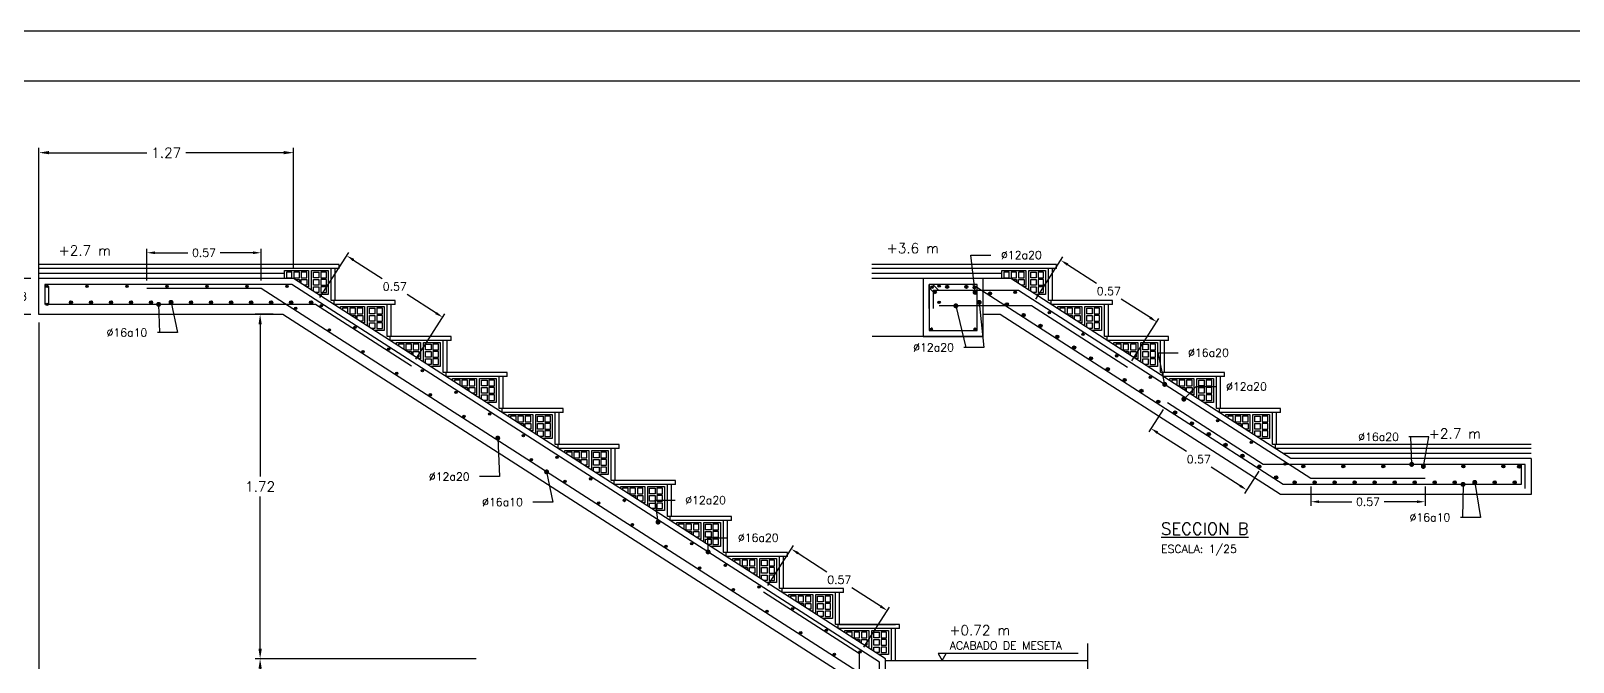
# Model space of a CAD drawing. Header units: millimetres. Extents: x 811 to 853.1, y 350.8 to 380.5.
# Drawn here: x 821.49 to 836.91, y 374.17 to 380.48 of the extents above; entities that cross this region are included whole.
import ezdxf

# ---------------------------------------------------------------- set-up
doc = ezdxf.new("R2010")
doc.units = ezdxf.units.MM
doc.linetypes.add('CYPELINEA', pattern=[0])
doc.linetypes.add('DASHDOT', pattern=[1, 0.5, -0.25, 0, -0.25])
for name, color, linetype in [('013', 2, 'Continuous'), ('015', 1, 'Continuous'), ('03', 4, 'Continuous'), ('06', 6, 'Continuous'), ('ARM_DENTRO_VIGA', 4, 'Continuous'), ('ARM_ESTRIBOS', 5, 'Continuous'), ('COTAS', 7, 'Continuous'), ('FINO', 9, 'Continuous'), ('MUROS', 4, 'Continuous'), ('PUERTAS', 3, 'Continuous'), ('SEC_CONTORNOS', 2, 'Continuous'), ('SEC_DIM_VIGA', 3, 'CYPELINEA')]:
    doc.layers.add(name, color=color, linetype=linetype)
doc.styles.add('ROMANS', font='romans')
doc.styles.get("Standard").update_dxf_attribs({"font": 'romans.shx'})
doc.dimstyles.new('ANTONIO25', dxfattribs={"dimscale": 0.05, "dimtxt": 2, "dimasz": 2, "dimexe": 1, "dimexo": 2, "dimgap": 1, "dimtad": 0, "dimtih": 1, "dimtoh": 1, "dimlfac": 0.5, "dimzin": 0, "dimdsep": 46, "dimtxsty": 'Standard', "dimcen": 0.5, "dimclrd": 2, "dimclre": 2, "dimclrt": 3, "dimadec": 0, "dimazin": 0, "dimtfac": 1, "dimtofl": 0, "dimtmove": 0, "dimatfit": 3, "dimldrblk": 'DOTSMALL', "dimfxl": 1, "dimtolj": 1, "dimtzin": 0, "dimarcsym": 0})

# ---------------------------------------------------------------- blocks, each defined once
blk = doc.blocks.new('A1H')
at = {"layer": '015'}
blk.add_lwpolyline([(-831, -10), (-831, 584), (10, 584), (10, -10)], close=True, dxfattribs=at)
at = {"layer": '06'}
blk.add_lwpolyline([(-806, 0), (-806, 574), (0, 574), (0, 0)], close=True, dxfattribs=at)
blk = doc.blocks.new('*D69')
at = {"layer": 'COTAS', "color": 2, "lineweight": -2}
for p, q in [((-548.5576, 271.6793), (-548.5576, 271.5827)), ((-547.9876, 271.6793), (-547.9876, 271.5827)), ((-548.5176, 271.6027), (-548.3535, 271.6027)), ((-548.0276, 271.6027), (-548.1916, 271.6027))]:
    blk.add_line(p, q, dxfattribs=at)
at = {"layer": 'COTAS', "color": 2}
for points in [[(-548.5176, 271.6094), (-548.5176, 271.596), (-548.5576, 271.6027)], [(-548.0276, 271.6094), (-548.0276, 271.596), (-547.9876, 271.6027)]]:
    blk.add_solid(points, dxfattribs=at)
at = {"layer": 'Defpoints', "color": 0}
for p in [(-548.5576, 271.7193), (-547.9876, 271.7193), (-547.9876, 271.6027)]:
    blk.add_point(p, dxfattribs=at)
at = {"layer": 'COTAS', "color": 3, "insert": (-548.2726, 271.6027), "char_height": 0.04, "attachment_point": 5}
blk.add_mtext('\\A1;0.57', dxfattribs=at)
blk = doc.blocks.new('_DotSmall')
at = {"layer": '06', "color": 0, "const_width": 0.5}
blk.add_lwpolyline([(-0.0625, 0, 1), (0.0625, 0, 1)], format="xyb", close=True, dxfattribs=at)
blk = doc.blocks.new('*D68')
at = {"layer": 'COTAS', "color": 2, "lineweight": -2}
for p, q in [((-549.297, 272.0639), (-549.3686, 271.9525)), ((-549.3242, 271.9477), (-549.1803, 271.8552)), ((-548.912, 271.6827), (-549.0558, 271.7752)), ((-548.8175, 271.7557), (-548.8891, 271.6443))]:
    blk.add_line(p, q, dxfattribs=at)
at = {"layer": 'COTAS', "color": 2}
for points in [[(-549.3206, 271.9533), (-549.3278, 271.9421), (-549.3578, 271.9693)], [(-548.9084, 271.6883), (-548.9156, 271.6771), (-548.8783, 271.6611)]]:
    blk.add_solid(points, dxfattribs=at)
at = {"layer": 'Defpoints', "color": 0}
for p in [(-549.2754, 272.0975), (-548.7959, 271.7893), (-548.8783, 271.6611)]:
    blk.add_point(p, dxfattribs=at)
at = {"layer": 'COTAS', "color": 3, "insert": (-549.1181, 271.8152), "char_height": 0.04, "attachment_point": 5}
blk.add_mtext('\\A1;0.57', dxfattribs=at)
blk = doc.blocks.new('*D67')
at = {"layer": 'COTAS', "color": 2, "lineweight": -2}
for p, q in [((-549.9327, 272.6152), (-549.7969, 272.8265)), ((-549.774, 272.788), (-549.6302, 272.6956)), ((-549.3619, 272.5231), (-549.5057, 272.6156)), ((-549.4532, 272.307), (-549.3174, 272.5183))]:
    blk.add_line(p, q, dxfattribs=at)
at = {"layer": 'COTAS', "color": 2}
for points in [[(-549.7704, 272.7937), (-549.7776, 272.7824), (-549.8077, 272.8097)], [(-549.3583, 272.5287), (-549.3655, 272.5175), (-549.3282, 272.5014)]]:
    blk.add_solid(points, dxfattribs=at)
at = {"layer": 'Defpoints', "color": 0}
for p in [(-549.9543, 272.5816), (-549.3282, 272.5014), (-549.4749, 272.2733)]:
    blk.add_point(p, dxfattribs=at)
at = {"layer": 'COTAS', "color": 3, "insert": (-549.568, 272.6556), "char_height": 0.04, "attachment_point": 5}
blk.add_mtext('\\A1;0.57', dxfattribs=at)
blk = doc.blocks.new('*D65')
at = {"layer": 'COTAS', "color": 2, "lineweight": -2}
for p, q in [((-551.2721, 271.1837), (-551.1437, 271.3834)), ((-551.1208, 271.345), (-550.977, 271.2525)), ((-550.7087, 271.08), (-550.8525, 271.1725)), ((-550.7926, 270.8755), (-550.6642, 271.0752))]:
    blk.add_line(p, q, dxfattribs=at)
at = {"layer": 'COTAS', "color": 2}
for points in [[(-551.1172, 271.3506), (-551.1245, 271.3393), (-551.1545, 271.3666)], [(-550.7051, 271.0856), (-550.7123, 271.0744), (-550.675, 271.0584)]]:
    blk.add_solid(points, dxfattribs=at)
at = {"layer": 'Defpoints', "color": 0}
for p in [(-551.2937, 271.15), (-550.675, 271.0584), (-550.8142, 270.8418)]:
    blk.add_point(p, dxfattribs=at)
at = {"layer": 'COTAS', "color": 3, "insert": (-550.9148, 271.2125), "char_height": 0.04, "attachment_point": 5}
blk.add_mtext('\\A1;0.57', dxfattribs=at)
blk = doc.blocks.new('*D64')
at = {"layer": 'COTAS', "color": 2, "lineweight": -2}
for p, q in [((-553.5109, 272.623), (-553.3654, 272.8493)), ((-553.3426, 272.8108), (-553.1987, 272.7183)), ((-552.9304, 272.5459), (-553.0743, 272.6383)), ((-553.0315, 272.3147), (-552.886, 272.5411))]:
    blk.add_line(p, q, dxfattribs=at)
at = {"layer": 'COTAS', "color": 2}
for points in [[(-553.339, 272.8164), (-553.3462, 272.8052), (-553.3763, 272.8325)], [(-552.9268, 272.5515), (-552.934, 272.5403), (-552.8968, 272.5242)]]:
    blk.add_solid(points, dxfattribs=at)
at = {"layer": 'Defpoints', "color": 0}
for p in [(-553.5326, 272.5893), (-552.8968, 272.5242), (-553.0531, 272.2811)]:
    blk.add_point(p, dxfattribs=at)
at = {"layer": 'COTAS', "color": 3, "insert": (-553.1365, 272.6783), "char_height": 0.04, "attachment_point": 5}
blk.add_mtext('\\A1;0.57', dxfattribs=at)
blk = doc.blocks.new('*D63')
at = {"layer": 'COTAS', "color": 2, "lineweight": -2}
for p, q in [((-554.375, 272.7093), (-554.375, 272.8672)), ((-553.805, 272.7093), (-553.805, 272.8672)), ((-554.335, 272.8472), (-554.1709, 272.8472)), ((-553.845, 272.8472), (-554.009, 272.8472))]:
    blk.add_line(p, q, dxfattribs=at)
at = {"layer": 'COTAS', "color": 2}
for points in [[(-554.335, 272.8539), (-554.335, 272.8405), (-554.375, 272.8472)], [(-553.845, 272.8539), (-553.845, 272.8405), (-553.805, 272.8472)]]:
    blk.add_solid(points, dxfattribs=at)
at = {"layer": 'Defpoints', "color": 0}
for p in [(-553.805, 272.8472), (-554.375, 272.6693), (-553.805, 272.6693)]:
    blk.add_point(p, dxfattribs=at)
at = {"layer": 'COTAS', "color": 3, "insert": (-554.09, 272.8472), "char_height": 0.04, "attachment_point": 5}
blk.add_mtext('\\A1;0.57', dxfattribs=at)
blk = doc.blocks.new('A$C42172D95')
at = {"layer": 'FINO'}
for points in [[(-0.233, -0.0211), (-0.233, -0.01), (-0.113, -0.01), (-0.113, -0.093), (-0.1212, -0.093)], [(-0.1961, -0.0449), (-0.1961, -0.0192), (-0.2238, -0.0192), (-0.2238, -0.0271)], [(-0.1786, -0.0561), (-0.1592, -0.0561), (-0.1592, -0.0686)], [(-0.1499, -0.0745), (-0.1499, -0.0561), (-0.1222, -0.0561), (-0.1222, -0.0838), (-0.1356, -0.0838)], [(-0.098, -0.1079), (-0.098, -0.01), (-0.015, -0.01), (-0.015, -0.13), (-0.0637, -0.13)], [(-0.0888, -0.1139), (-0.0888, -0.0931), (-0.0611, -0.0931), (-0.0611, -0.1208), (-0.078, -0.1208)]]:
    blk.add_lwpolyline(points, dxfattribs=at)
for points in [[(-0.1868, -0.0192), (-0.1868, -0.0469), (-0.1592, -0.0469), (-0.1592, -0.0192)], [(-0.1499, -0.0192), (-0.1499, -0.0469), (-0.1222, -0.0469), (-0.1222, -0.0192)], [(-0.0888, -0.0192), (-0.0611, -0.0192), (-0.0611, -0.0469), (-0.0888, -0.0469)], [(-0.0888, -0.0562), (-0.0611, -0.0562), (-0.0611, -0.0838), (-0.0888, -0.0838)], [(-0.0242, -0.0192), (-0.0519, -0.0192), (-0.0519, -0.0469), (-0.0242, -0.0469)], [(-0.0242, -0.0562), (-0.0519, -0.0562), (-0.0519, -0.0838), (-0.0242, -0.0838)], [(-0.0242, -0.0931), (-0.0519, -0.0931), (-0.0519, -0.1208), (-0.0242, -0.1208)]]:
    blk.add_lwpolyline(points, close=True, dxfattribs=at)
blk = doc.blocks.new('*D62')
at = {"layer": 'COTAS', "color": 2, "lineweight": -2}
for p, q in [((-554.9146, 272.4993), (-554.9146, 270.5525)), ((-550.8642, 270.6794), (-550.8642, 270.5525)), ((-554.8746, 270.5725), (-552.9704, 270.5725)), ((-550.9042, 270.5725), (-552.8085, 270.5725))]:
    blk.add_line(p, q, dxfattribs=at)
at = {"layer": 'COTAS', "color": 2}
for points in [[(-554.8746, 270.5792), (-554.8746, 270.5658), (-554.9146, 270.5725)], [(-550.9042, 270.5792), (-550.9042, 270.5658), (-550.8642, 270.5725)]]:
    blk.add_solid(points, dxfattribs=at)
at = {"layer": 'Defpoints', "color": 0}
for p in [(-554.9146, 272.5393), (-550.8642, 270.7194), (-554.9146, 270.5725)]:
    blk.add_point(p, dxfattribs=at)
at = {"layer": 'COTAS', "color": 3, "insert": (-552.8894, 270.5725), "char_height": 0.04, "attachment_point": 5}
blk.add_mtext('\\A1;4.05', dxfattribs=at)
blk = doc.blocks.new('*D61')
at = {"layer": 'COTAS', "color": 2, "lineweight": -2}
for p, q in [((-554.9546, 272.7193), (-555.0544, 272.7193)), ((-555.0344, 272.6793), (-555.0344, 272.6693)), ((-555.0344, 272.5793), (-555.0344, 272.5893)), ((-554.9546, 272.5393), (-555.0544, 272.5393))]:
    blk.add_line(p, q, dxfattribs=at)
at = {"layer": 'COTAS', "color": 2}
for points in [[(-555.0411, 272.6793), (-555.0277, 272.6793), (-555.0344, 272.7193)], [(-555.0411, 272.5793), (-555.0277, 272.5793), (-555.0344, 272.5393)]]:
    blk.add_solid(points, dxfattribs=at)
at = {"layer": 'Defpoints', "color": 0}
for p in [(-555.0344, 272.7193), (-554.9146, 272.7193), (-554.9146, 272.5393)]:
    blk.add_point(p, dxfattribs=at)
at = {"layer": 'COTAS', "color": 3, "insert": (-555.0344, 272.6293), "char_height": 0.04, "attachment_point": 5}
blk.add_mtext('\\A1;0.18', dxfattribs=at)
blk = doc.blocks.new('r12')
at = {"layer": '03'}
h = blk.add_hatch(color=256, dxfattribs=at)
edge = h.paths.add_edge_path()
edge.add_arc((0, 0), 0.006, 0, 360)
blk.add_circle((0, 0), 0.006, dxfattribs=at)
blk = doc.blocks.new('r16')
at = {"layer": '03'}
h = blk.add_hatch(color=256, dxfattribs=at)
edge = h.paths.add_edge_path()
edge.add_arc((0, 0), 0.008, 0, 360)
blk.add_circle((0, 0), 0.008, dxfattribs=at)
blk = doc.blocks.new('*D74')
at = {"color": 2, "lineweight": -2}
for p, q in [((821.572, 378.11), (821.572, 379.316)), ((821.672, 379.266), (822.649, 379.266)), ((824.017, 379.266), (823.04, 379.266)), ((824.117, 378.11), (824.117, 379.316))]:
    blk.add_line(p, q, dxfattribs=at)
at = {"color": 2}
for points in [[(821.672, 379.283), (821.672, 379.25), (821.572, 379.266)], [(824.017, 379.283), (824.017, 379.25), (824.117, 379.266)]]:
    blk.add_solid(points, dxfattribs=at)
at = {"layer": 'Defpoints', "color": 0}
for p in [(821.572, 379.266), (821.572, 378.01), (824.117, 378.01)]:
    blk.add_point(p, dxfattribs=at)
at = {"color": 3, "insert": (822.844, 379.266), "char_height": 0.1, "attachment_point": 5}
blk.add_mtext('\\A1;1.27', dxfattribs=at)
blk = doc.blocks.new('*D75')
at = {"color": 2, "lineweight": -2}
for p, q in [((823.911, 377.65), (823.732, 377.65)), ((823.782, 377.55), (823.782, 376.028)), ((823.782, 374.306), (823.782, 375.828)), ((825.891, 374.206), (823.732, 374.206))]:
    blk.add_line(p, q, dxfattribs=at)
at = {"color": 2}
for points in [[(823.766, 377.55), (823.799, 377.55), (823.782, 377.65)], [(823.766, 374.306), (823.799, 374.306), (823.782, 374.206)]]:
    blk.add_solid(points, dxfattribs=at)
at = {"layer": 'Defpoints', "color": 0}
for p in [(824.011, 377.65), (823.782, 374.206), (825.991, 374.206)]:
    blk.add_point(p, dxfattribs=at)
at = {"color": 3, "insert": (823.782, 375.928), "char_height": 0.1, "attachment_point": 5}
blk.add_mtext('\\A1;1.72', dxfattribs=at)
blk = doc.blocks.new('*D76')
at = {"color": 2, "lineweight": -2}
for p, q in [((825.941, 374.206), (823.732, 374.206)), ((823.782, 374.106), (823.782, 373.508)), ((823.782, 372.71), (823.782, 373.308)), ((826.773, 372.61), (823.732, 372.61))]:
    blk.add_line(p, q, dxfattribs=at)
at = {"color": 2}
for points in [[(823.766, 374.106), (823.799, 374.106), (823.782, 374.206)], [(823.766, 372.71), (823.799, 372.71), (823.782, 372.61)]]:
    blk.add_solid(points, dxfattribs=at)
at = {"layer": 'Defpoints', "color": 0}
for p in [(826.041, 374.206), (823.782, 372.61), (826.873, 372.61)]:
    blk.add_point(p, dxfattribs=at)
at = {"color": 3, "insert": (823.782, 373.408), "char_height": 0.1, "attachment_point": 5}
blk.add_mtext('\\A1;0.80', dxfattribs=at)
blk = doc.blocks.new('A$C01FB47B7')
at = {"layer": '013'}
h = blk.add_hatch(color=256, dxfattribs=at)
edge = h.paths.add_edge_path()
edge.add_arc((4.6757, 5.1639), 0.006, 0, 360)
h = blk.add_hatch(color=256, dxfattribs=at)
edge = h.paths.add_edge_path()
edge.add_arc((4.7157, 5.1596), 0.008, 0, 360)
h = blk.add_hatch(color=256, dxfattribs=at)
edge = h.paths.add_edge_path()
edge.add_arc((4.8117, 5.1596), 0.008, 0, 360)
blk.add_hatch(color=256, dxfattribs=at).paths.add_polyline_path([(4.6457, 5.1578, 1), (4.6337, 5.1578, 1)])
h = blk.add_hatch(color=256, dxfattribs=at)
edge = h.paths.add_edge_path()
edge.add_arc((4.8517, 5.1561), 0.006, 0, 360)
blk.add_line((5.3702, 3.3265), (4.7103, 3.3265), dxfattribs=at)
at = {"layer": '013', "linetype": 'DASHDOT'}
blk.add_line((5.4173, 3.3772), (5.4173, 0.6519), dxfattribs=at)
at = {"layer": '013'}
blk.add_lwpolyline([(4.7103, 3.3265), (4.6703, 3.3265), (4.6903, 3.2919)], close=True, dxfattribs=at)
at = {"layer": '015'}
for p, q in [((1.6773, 5.2719), (0.1769, 5.2719)), ((1.6773, 5.2519), (0.1769, 5.2519)), ((1.6373, 5.0919), (1.6373, 5.2519)), ((1.6573, 5.0919), (1.6573, 5.2519)), ((1.6773, 5.2519), (1.6773, 5.2719)), ((5.262, 5.2719), (4.34, 5.2719)), ((5.262, 5.2519), (4.34, 5.2519)), ((5.222, 5.0919), (5.222, 5.2519)), ((5.242, 5.0919), (5.242, 5.2519)), ((5.262, 5.2519), (5.262, 5.2719)), ((1.4043, 5.2269), (0.1769, 5.2269)), ((4.989, 5.2269), (4.34, 5.2269)), ((1.9573, 5.0919), (1.6373, 5.0919)), ((1.6514, 5.0719), (1.6514, 5.0919)), ((1.9373, 5.0919), (1.6573, 5.0919)), ((1.9573, 5.0719), (1.9573, 5.0919)), ((5.542, 5.0919), (5.222, 5.0919)), ((5.2361, 5.0719), (5.2361, 5.0919)), ((5.542, 5.0719), (5.542, 5.0919)), ((1.9573, 5.0719), (1.6514, 5.0719)), ((1.9173, 4.9119), (1.9173, 5.0719)), ((1.9373, 4.9119), (1.9373, 5.0719)), ((5.542, 5.0719), (5.2361, 5.0719)), ((5.502, 4.9119), (5.502, 5.0719)), ((5.522, 4.9119), (5.522, 5.0719)), ((2.2373, 4.9119), (1.9173, 4.9119)), ((1.9314, 4.8919), (1.9314, 4.9119)), ((2.2373, 4.8919), (1.9314, 4.8919)), ((2.1973, 4.7319), (2.1973, 4.8919)), ((2.2173, 4.7319), (2.2173, 4.8919)), ((2.2373, 4.8919), (2.2373, 4.9119)), ((5.822, 4.9119), (5.502, 4.9119)), ((5.5161, 4.8919), (5.5161, 4.9119)), ((5.822, 4.8919), (5.5161, 4.8919)), ((5.782, 4.7319), (5.782, 4.8919)), ((5.802, 4.7319), (5.802, 4.8919)), ((5.822, 4.8919), (5.822, 4.9119)), ((2.5173, 4.7319), (2.1973, 4.7319)), ((2.4973, 4.7319), (2.1973, 4.7319)), ((2.2114, 4.7119), (2.2114, 4.7319)), ((2.5173, 4.7119), (2.2114, 4.7119)), ((2.4773, 4.5519), (2.4773, 4.7119)), ((2.4973, 4.5519), (2.4973, 4.7119)), ((2.5173, 4.7119), (2.5173, 4.7319)), ((6.102, 4.7319), (5.782, 4.7319)), ((5.7961, 4.7119), (5.7961, 4.7319)), ((6.102, 4.7119), (5.7961, 4.7119)), ((6.062, 4.5519), (6.062, 4.7119)), ((6.082, 4.5519), (6.082, 4.7119)), ((6.082, 4.5519), (6.082, 4.7119)), ((6.102, 4.7119), (6.102, 4.7319)), ((2.7973, 4.5519), (2.4773, 4.5519)), ((2.4914, 4.5319), (2.4914, 4.5519)), ((2.7773, 4.5519), (2.4973, 4.5519)), ((2.7973, 4.5319), (2.7973, 4.5519)), ((6.382, 4.5519), (6.062, 4.5519)), ((6.0761, 4.5319), (6.0761, 4.5519)), ((6.382, 4.5319), (6.382, 4.5519)), ((2.7973, 4.5319), (2.4914, 4.5319)), ((2.7573, 4.3719), (2.7573, 4.5319)), ((2.7773, 4.3719), (2.7773, 4.5319)), ((6.382, 4.5319), (6.0761, 4.5319)), ((6.342, 4.3719), (6.342, 4.5319)), ((6.362, 4.3719), (6.362, 4.5319)), ((6.362, 4.3719), (6.362, 4.5319)), ((3.0773, 4.3719), (2.7573, 4.3719)), ((2.7714, 4.3519), (2.7714, 4.3719)), ((3.0773, 4.3519), (2.7714, 4.3519)), ((3.0573, 4.3719), (2.7773, 4.3719)), ((3.0373, 4.1919), (3.0373, 4.3519)), ((3.0573, 4.1919), (3.0573, 4.3519)), ((3.0773, 4.3519), (3.0773, 4.3719)), ((7.6339, 4.3719), (6.342, 4.3719)), ((6.3561, 4.3519), (6.3561, 4.3719)), ((7.6339, 4.3519), (6.3561, 4.3519)), ((7.6339, 4.3269), (6.395, 4.3269)), ((3.3573, 4.1919), (3.0373, 4.1919)), ((3.0514, 4.1719), (3.0514, 4.1919)), ((3.3573, 4.1719), (3.0514, 4.1719)), ((3.3373, 4.1919), (3.0573, 4.1919)), ((3.3173, 4.0119), (3.3173, 4.1719)), ((3.3373, 4.0119), (3.3373, 4.1719)), ((3.3573, 4.1719), (3.3573, 4.1919)), ((3.6373, 4.0119), (3.3173, 4.0119)), ((3.3314, 3.9919), (3.3314, 4.0119)), ((3.6173, 4.0119), (3.3373, 4.0119)), ((3.6373, 3.9919), (3.6373, 4.0119)), ((3.6373, 3.9919), (3.3314, 3.9919)), ((3.5973, 3.8319), (3.5973, 3.9919)), ((3.6173, 3.8319), (3.6173, 3.9919)), ((3.9173, 3.8319), (3.5973, 3.8319)), ((3.6114, 3.8119), (3.6114, 3.8319)), ((3.9173, 3.8119), (3.6114, 3.8119)), ((3.8973, 3.8319), (3.6173, 3.8319)), ((3.8773, 3.6519), (3.8773, 3.8119)), ((3.8973, 3.6519), (3.8973, 3.8119)), ((3.9173, 3.8119), (3.9173, 3.8319)), ((4.1973, 3.6519), (3.8773, 3.6519)), ((3.8914, 3.6319), (3.8914, 3.6519)), ((4.1973, 3.6319), (3.8914, 3.6319)), ((4.1773, 3.6519), (3.8973, 3.6519)), ((4.1573, 3.4719), (4.1573, 3.6319)), ((4.1773, 3.4719), (4.1773, 3.6319)), ((4.1973, 3.6319), (4.1973, 3.6519)), ((4.4773, 3.4719), (4.1573, 3.4719)), ((4.1714, 3.4519), (4.1714, 3.4719)), ((4.1773, 3.4719), (4.4573, 3.4719)), ((4.1773, 3.4719), (4.4573, 3.4719)), ((4.4773, 3.4519), (4.4773, 3.4719)), ((4.4773, 3.4519), (4.1714, 3.4519)), ((4.4373, 3.2919), (4.4373, 3.4519)), ((4.4573, 3.2919), (4.4573, 3.4519)), ((4.4073, 3.2919), (5.4173, 3.2919))]:
    blk.add_line(p, q, dxfattribs=at)
at = {"layer": '06'}
for p, q in [((0.2069, 5.1719), (0.2069, 5.0719)), ((1.4404, 5.1719), (0.2069, 5.1719)), ((4.3773, 3.2839), (1.4404, 5.1719)), ((4.6257, 5.0519), (4.6257, 5.1719)), ((4.8402, 5.1719), (4.6257, 5.1719)), ((0.2269, 5.0719), (0.2269, 5.1605)), ((1.2866, 5.1519), (0.7166, 5.1519)), ((4.3573, 3.1779), (1.2866, 5.1519)), ((1.559, 5.0719), (0.2269, 5.0719)), ((2.0384, 4.7637), (1.559, 5.0719)), ((5.1372, 5.0642), (4.6757, 5.0642)), ((5.6167, 4.7559), (5.1372, 5.0642)), ((6.2956, 4.2719), (5.8162, 4.5801)), ((7.6039, 4.2719), (6.2956, 4.2719)), ((7.6039, 4.1519), (7.6039, 4.2719)), ((4.2773, 3.3244), (3.7978, 3.6326)), ((4.2773, 1.0519), (4.2773, 3.3244)), ((4.3773, 1.0519), (4.3773, 3.2839))]:
    blk.add_line(p, q, dxfattribs=at)
for points in [[(7.5839, 4.2719), (7.5839, 4.1719), (6.3957, 4.1719), (4.8402, 5.1719)], [(7.104, 4.2019), (6.534, 4.2019), (5.0717, 5.1419), (4.6457, 5.1419), (4.6457, 5.0514)]]:
    blk.add_lwpolyline(points, dxfattribs=at)
at = {"layer": 'ARM_DENTRO_VIGA'}
for p, q in [((4.6292, 4.9479), (4.6442, 4.9479)), ((4.6367, 4.9554), (4.6367, 4.9404)), ((4.8472, 4.9479), (4.8622, 4.9479)), ((4.8547, 4.9554), (4.8547, 4.9404))]:
    blk.add_line(p, q, dxfattribs=at)
for centre, radius in [((4.6757, 5.1639), 0.006), ((4.7157, 5.1596), 0.008), ((4.8117, 5.1596), 0.008), ((4.6397, 5.1578), 0.006), ((4.8517, 5.1561), 0.006), ((4.6367, 4.9479), 0.005), ((4.8547, 4.9479), 0.005)]:
    blk.add_circle(centre, radius, dxfattribs=at)
at = {"layer": 'ARM_ESTRIBOS'}
blk.add_lwpolyline([(4.6732, 5.1424), (4.6437, 5.1719), (4.6257, 5.1719), (4.6257, 4.9419), (4.8657, 4.9419), (4.8657, 5.1719), (4.6257, 5.1719), (4.6257, 5.1539), (4.6552, 5.1244)], dxfattribs=at)
at = {"layer": 'FINO'}
blk.add_line((0.1769, 5.2019), (0.1769, 5.2719), dxfattribs=at)
for points in [[(1.4043, 5.2019), (1.4043, 5.2419), (1.5243, 5.2419), (1.5243, 5.1589), (1.5161, 5.1589)], [(1.5393, 5.144), (1.5393, 5.2419), (1.6223, 5.2419), (1.6223, 5.1219), (1.5737, 5.1219)], [(4.989, 5.2019), (4.989, 5.2419), (5.109, 5.2419), (5.109, 5.1589), (5.1008, 5.1589)], [(5.124, 5.144), (5.124, 5.2419), (5.207, 5.2419), (5.207, 5.1219), (5.1583, 5.1219)], [(1.4587, 5.1958), (1.4782, 5.1958), (1.4782, 5.1833)], [(1.4874, 5.1774), (1.4874, 5.1958), (1.5151, 5.1958), (1.5151, 5.1681), (1.5017, 5.1681)], [(5.0433, 5.1958), (5.0628, 5.1958), (5.0628, 5.1833)], [(5.0721, 5.1774), (5.0721, 5.1958), (5.0998, 5.1958), (5.0998, 5.1681), (5.0864, 5.1681)], [(1.5485, 5.1381), (1.5485, 5.1588), (1.5762, 5.1588), (1.5762, 5.1311), (1.5593, 5.1311)], [(5.1332, 5.1381), (5.1332, 5.1588), (5.1609, 5.1588), (5.1609, 5.1311), (5.144, 5.1311)], [(4.2043, 3.4308), (4.2043, 3.4419), (4.3243, 3.4419), (4.3243, 3.3589), (4.3161, 3.3589)], [(4.2412, 3.407), (4.2412, 3.4327), (4.2135, 3.4327), (4.2135, 3.4248)], [(4.2587, 3.3958), (4.2782, 3.3958), (4.2782, 3.3833)], [(4.2874, 3.3774), (4.2874, 3.3958), (4.3151, 3.3958), (4.3151, 3.3681), (4.3017, 3.3681)], [(4.3393, 3.344), (4.3393, 3.4419), (4.4223, 3.4419), (4.4223, 3.3219), (4.3737, 3.3219)], [(4.3485, 3.3381), (4.3485, 3.3588), (4.3762, 3.3588), (4.3762, 3.3311), (4.3593, 3.3311)]]:
    blk.add_lwpolyline(points, dxfattribs=at)
for points in [[(1.4135, 5.2327), (1.4135, 5.205), (1.4412, 5.205), (1.4412, 5.2327)], [(1.4505, 5.2327), (1.4505, 5.205), (1.4782, 5.205), (1.4782, 5.2327)], [(1.4874, 5.2327), (1.4874, 5.205), (1.5151, 5.205), (1.5151, 5.2327)], [(1.5485, 5.2327), (1.5762, 5.2327), (1.5762, 5.205), (1.5485, 5.205)], [(1.5485, 5.1958), (1.5762, 5.1958), (1.5762, 5.1681), (1.5485, 5.1681)], [(1.6131, 5.2327), (1.5854, 5.2327), (1.5854, 5.205), (1.6131, 5.205)], [(1.6131, 5.1958), (1.5854, 5.1958), (1.5854, 5.1681), (1.6131, 5.1681)], [(4.9982, 5.2327), (4.9982, 5.205), (5.0259, 5.205), (5.0259, 5.2327)], [(5.0351, 5.2327), (5.0351, 5.205), (5.0628, 5.205), (5.0628, 5.2327)], [(5.0721, 5.2327), (5.0721, 5.205), (5.0998, 5.205), (5.0998, 5.2327)], [(5.1332, 5.2327), (5.1609, 5.2327), (5.1609, 5.205), (5.1332, 5.205)], [(5.1332, 5.1958), (5.1609, 5.1958), (5.1609, 5.1681), (5.1332, 5.1681)], [(5.1978, 5.2327), (5.1701, 5.2327), (5.1701, 5.205), (5.1978, 5.205)], [(5.1978, 5.1958), (5.1701, 5.1958), (5.1701, 5.1681), (5.1978, 5.1681)], [(1.6131, 5.1588), (1.5854, 5.1588), (1.5854, 5.1311), (1.6131, 5.1311)], [(5.1978, 5.1588), (5.1701, 5.1588), (5.1701, 5.1311), (5.1978, 5.1311)], [(4.2505, 3.4327), (4.2505, 3.405), (4.2782, 3.405), (4.2782, 3.4327)], [(4.2874, 3.4327), (4.2874, 3.405), (4.3151, 3.405), (4.3151, 3.4327)], [(4.3485, 3.4327), (4.3762, 3.4327), (4.3762, 3.405), (4.3485, 3.405)], [(4.3485, 3.3958), (4.3762, 3.3958), (4.3762, 3.3681), (4.3485, 3.3681)], [(4.4131, 3.4327), (4.3854, 3.4327), (4.3854, 3.405), (4.4131, 3.405)], [(4.4131, 3.3958), (4.3854, 3.3958), (4.3854, 3.3681), (4.4131, 3.3681)], [(4.4131, 3.3588), (4.3854, 3.3588), (4.3854, 3.3311), (4.4131, 3.3311)]]:
    blk.add_lwpolyline(points, close=True, dxfattribs=at)
at = {"layer": 'MUROS'}
for p, q in [((4.5957, 5.2019), (4.34, 5.2019)), ((4.8957, 4.9119), (4.8957, 5.0219)), ((4.8957, 4.9119), (4.3415, 4.9119))]:
    blk.add_line(p, q, dxfattribs=at)
for points in [[(4.2273, 1.4119), (4.2273, 3.202), (1.3963, 5.0219), (0.1769, 5.0219), (0.1769, 5.2019)], [(4.4073, 1.4119), (4.4073, 3.3003), (1.4492, 5.2019), (0.1769, 5.2019)], [(7.6339, 4.3019), (6.4339, 4.3019), (5.0339, 5.2019), (4.5957, 5.2019)], [(7.6339, 4.3019), (7.6339, 4.1219), (6.381, 4.1219), (4.981, 5.0219), (4.8957, 5.0219), (4.8957, 5.0219)]]:
    blk.add_lwpolyline(points, dxfattribs=at)
at = {"layer": 'SEC_CONTORNOS'}
blk.add_lwpolyline([(4.5957, 5.2019), (4.5957, 4.9119), (4.8957, 4.9119), (4.8957, 5.2019), (4.5957, 5.2019)], dxfattribs=at)
at = {"layer": '03'}
for name, p in [('r12', (0.2169, 5.1619)), ('r12', (0.4169, 5.1619)), ('r12', (0.6169, 5.1619)), ('r12', (0.8169, 5.1619)), ('r12', (1.0169, 5.1619)), ('r12', (1.2169, 5.1619)), ('r12', (1.4169, 5.1619)), ('r16', (0.3369, 5.0819)), ('r16', (0.4369, 5.0819)), ('r16', (0.5369, 5.0819)), ('r16', (0.6369, 5.0819)), ('r16', (0.7369, 5.0819)), ('r16', (0.8369, 5.0819)), ('r16', (0.9369, 5.0819)), ('r16', (1.0369, 5.0819)), ('r16', (1.1369, 5.0819)), ('r16', (1.2369, 5.0819)), ('r16', (1.3369, 5.0819)), ('r16', (1.4369, 5.0819)), ('r16', (1.5369, 5.0819)), ('r12', (0.2169, 5.0719)), ('r12', (1.4602, 5.0522)), ('r12', (1.5884, 5.0649)), ('r12', (1.6285, 4.944)), ('r12', (1.7566, 4.9567)), ('r12', (1.7967, 4.8359)), ('r12', (1.9249, 4.8486)), ('r12', (1.9649, 4.7277)), ('r12', (2.0931, 4.7404)), ('r12', (2.1332, 4.6196)), ('r12', (2.2613, 4.6323)), ('r12', (2.3014, 4.5114)), ('r12', (2.4296, 4.5241)), ('r12', (2.4696, 4.4033)), ('r12', (2.5978, 4.416)), ('r12', (2.6379, 4.2951)), ('r12', (2.7661, 4.3078)), ('r12', (2.8061, 4.187)), ('r12', (2.9343, 4.1997)), ('r12', (3.1025, 4.0915)), ('r12', (2.9744, 4.0788)), ('r12', (3.1426, 3.9707)), ('r12', (3.2708, 3.9834)), ('r12', (3.3108, 3.8625)), ('r12', (3.439, 3.8752)), ('r12', (3.4791, 3.7543)), ('r12', (3.6072, 3.7671)), ('r12', (3.6473, 3.6462)), ('r12', (3.7755, 3.6589)), ('r12', (3.9437, 3.5508)), ('r12', (3.8155, 3.538)), ('r12', (3.9838, 3.4299)), ('r12', (4.1119, 3.4426)), ('r12', (4.152, 3.3217)), ('r12', (4.2802, 3.3344))]:
    blk.add_blockref(name, p, dxfattribs=at)
at = {"layer": 'COTAS'}
for name, p in [('r12', (4.6557, 5.1319)), ('r12', (4.6757, 5.0819)), ('r12', (4.8557, 5.1319)), ('r12', (4.8757, 5.0819)), ('r16', (4.9297, 5.1262)), ('r12', (5.0557, 5.1319)), ('r16', (5.0138, 5.0722)), ('r16', (5.0979, 5.0181)), ('r12', (5.226, 5.0309)), ('r16', (5.182, 4.964)), ('r16', (5.2661, 4.9099)), ('r16', (5.3503, 4.8559)), ('r12', (5.3942, 4.9227)), ('r16', (5.4344, 4.8018)), ('r12', (5.5625, 4.8146)), ('r16', (5.5185, 4.7477)), ('r12', (5.7307, 4.7064)), ('r16', (5.6026, 4.6936)), ('r16', (5.6867, 4.6396)), ('r16', (5.7709, 4.5855)), ('r12', (5.8989, 4.5982)), ('r16', (5.855, 4.5314)), ('r16', (5.9391, 4.4773)), ('r12', (6.0672, 4.4901)), ('r16', (6.0232, 4.4233)), ('r16', (6.1073, 4.3692)), ('r16', (6.1914, 4.3151)), ('r12', (6.2354, 4.3819)), ('r16', (6.2756, 4.261)), ('r12', (6.4036, 4.2738)), ('r16', (6.4956, 4.2619)), ('r16', (6.6956, 4.2619)), ('r16', (6.8956, 4.2619)), ('r16', (7.0956, 4.2619)), ('r16', (7.2956, 4.2619)), ('r16', (7.4956, 4.2619)), ('r16', (7.5739, 4.2603)), ('r16', (6.3597, 4.207)), ('r16', (6.4523, 4.1819)), ('r16', (6.5523, 4.1819)), ('r16', (6.6523, 4.1819)), ('r16', (6.7523, 4.1819)), ('r16', (6.8523, 4.1819)), ('r16', (6.9523, 4.1819)), ('r16', (7.0523, 4.1819)), ('r16', (7.1523, 4.1819)), ('r16', (7.2523, 4.1819)), ('r16', (7.3523, 4.1819)), ('r16', (7.4523, 4.1819)), ('r16', (7.5523, 4.1819))]:
    blk.add_blockref(name, p, dxfattribs=at)
at = {"layer": 'FINO'}
for p in [(1.9173, 5.0719), (5.502, 5.0719), (2.1973, 4.8919), (5.782, 4.8919), (2.4773, 4.7119), (6.062, 4.7119), (2.7573, 4.5319), (6.342, 4.5319), (3.0373, 4.3519), (3.3173, 4.1719), (3.5973, 3.9919), (3.8773, 3.8119), (4.1573, 3.6319)]:
    blk.add_blockref('A$C42172D95', p, dxfattribs=at)
at = {"layer": '03', "color": 3, "style": 'ROMANS'}
blk.add_text('ACABADO DE MESETA', height=0.04, dxfattribs=at).set_placement((4.7288, 3.3465))
at = {"layer": 'ARM_ESTRIBOS', "color": 7}
blk.add_text('%%USECCION B', height=0.06, dxfattribs=at).set_placement((5.7847, 3.9205))
at = {"layer": 'COTAS', "color": 3, "char_height": 0.04}
for s, insert, attachment_point in [('%%C12a20', (4.9848, 5.3384), 1), ('\\A1;%%c16a10', (0.7185, 4.9108), 9), ('\\A1;%%c12a20', (4.7497, 4.8364), 9), ('\\A1;%%c16a20', (5.9197, 4.8498), 1), ('\\A1;%%c12a20', (6.1095, 4.6809), 1), ('%%c16a20', (6.9738, 4.4294), 3), ('\\A1;%%c12a20', (2.3291, 4.1906), 9), ('\\A1;%%c16a10', (2.5955, 4.0632), 9), ('\\A1;%%c12a20', (3.4066, 4.0731), 7), ('\\A1;%%c16a10', (7.2305, 3.987), 9), ('%%c16a20', (3.6697, 3.8852), 7)]:
    blk.add_mtext(s, dxfattribs=dict(at, insert=insert, attachment_point=attachment_point))
at = {"layer": 'PUERTAS', "color": 3}
blk.add_text('ESCALA: 1/25', height=0.04, dxfattribs=at).set_placement((5.7847, 3.8291))
at = {"layer": 'COTAS'}
for base, p1, p2, picture, middle, set_off in [((1.2865889652, 5.3297941276), (0.7165889652, 5.1519065263), (1.2865889652, 5.1519065263), '*D63', (1.0015889652, 5.3297941276), (555.0915402303, -267.5174089834)), ((0.1769, 3.0551), (4.2273, 3.202), (0.1769, 5.0219), '*D62', (2.2021, 3.0551), (555.0915, -267.5174)), ((7.1039675804, 4.0852997504), (6.5339675804, 4.2019065263), (7.1039675804, 4.2019065263), '*D69', (6.8189675804, 4.0852997504), (555.0915402303, -267.5174089834))]:
    dim = blk.add_linear_dim(base=base, p1=p1, p2=p2, dimstyle='ANTONIO25', dxfattribs=at)
    dim.commit()
    dim.dimension.update_dxf_attribs({"geometry": picture, "text_midpoint": middle, "insert": set_off})
for p1, p2, distance, picture, middle, set_off in [((1.55897, 5.07191), (2.03845, 4.76367), 0.28905, '*D64', (1.95502, 5.16094), (555.09154, -267.51741)), ((5.13721, 5.06416), (5.61668, 4.75593), 0.27118, '*D67', (5.52359, 5.13815), (555.09154, -267.51741)), ((5.8161589, 4.5801384), (6.2956307, 4.2719065), -0.1524206, '*D68', (5.9734722, 4.2978095), (555.0915402, -267.517409)), ((3.7978, 3.6326), (4.2773, 3.3244), 0.2574, '*D65', (4.1768, 3.6951), (555.0915, -267.5174))]:
    dim = blk.add_aligned_dim(p1=p1, p2=p2, distance=distance, dimstyle='ANTONIO25', dxfattribs=at)
    dim.commit()
    dim.dimension.update_dxf_attribs({"geometry": picture, "text_midpoint": middle, "insert": set_off})
dim = blk.add_linear_dim(base=(0.0571, 5.2019), p1=(0.1769, 5.0219), p2=(0.1769, 5.2019), angle=90, dimstyle='ANTONIO25', dxfattribs=at)
dim.commit()
dim.dimension.update_dxf_attribs({"geometry": '*D61', "text_midpoint": (0.0571, 5.1119), "dimtype": 128, "insert": (555.0915, -267.5174)})
at = {"layer": 'COTAS', "annotation_type": 0, "has_hookline": 1, "text_width": 0.2133}
for points, hookline_direction in [([(4.8557, 5.1319), (4.8348, 5.3184), (4.9348, 5.3184)], 0), ([(0.8369, 5.0819), (0.8685, 4.9308), (0.7685, 4.9308)], 1), ([(4.8757, 5.0819), (4.8997, 4.8564), (4.7997, 4.8564)], 1), ([(5.8029, 4.6719), (5.7697, 4.8298), (5.8697, 4.8298)], 0), ([(5.8989, 4.5982), (5.9595, 4.6609), (6.0595, 4.6609)], 0), ([(2.4696, 4.4033), (2.4791, 4.2106), (2.3791, 4.2106)], 1), ([(7.0956, 4.2619), (7.1238, 4.4094), (7.0238, 4.4094)], 1), ([(2.7139, 4.2343), (2.7455, 4.0832), (2.6455, 4.0832)], 1), ([(7.3523, 4.1819), (7.3805, 4.007), (7.2805, 4.007)], 1), ([(3.2708, 3.9834), (3.2566, 4.0931), (3.3566, 4.0931)], 0), ([(3.5209, 3.8345), (3.5197, 3.9052), (3.6197, 3.9052)], 0)]:
    blk.add_leader(points, dimstyle='ANTONIO25', override={"dimgap": 1, "dimtad": 0, "dimldrblk": 'DotSmall'}, dxfattribs=dict(at, hookline_direction=hookline_direction))
at = {"layer": 'COTAS'}
for points in [[(0.7747, 5.0719), (0.7785, 4.9308)], [(4.7594, 5.0642), (4.8097, 4.8564)], [(7.0375, 4.2719), (7.0338, 4.4094)], [(7.2941, 4.1719), (7.2905, 4.007)]]:
    blk.add_leader(points, dimstyle='ANTONIO25', override={"dimgap": 1, "dimtad": 0, "dimldrblk": 'DotSmall'}, dxfattribs=at)

msp = doc.modelspace()

# ---------------------------------------------------------------- block references
at = {"linetype": 'Continuous', "xscale": 0.05000000000001137, "yscale": 0.05000000000001137, "zscale": 0.05}
msp.add_blockref('A1H', (852.562, 351.284), dxfattribs=at)
at = {"xscale": 2, "yscale": 2, "zscale": 2}
msp.add_blockref('A$C01FB47B7', (821.218, 367.606), dxfattribs=at)

# ---------------------------------------------------------------- texts
at = {"layer": 'SEC_DIM_VIGA'}
for s, p in [('+2.7 m', (821.768, 378.238)), ('+3.6 m', (830.044, 378.261)), ('+2.7 m', (835.463, 376.407)), ('+0.72 m', (830.671, 374.442))]:
    msp.add_text(s, height=0.1, dxfattribs=at).set_placement(p)

# ---------------------------------------------------------------- dimensions: what is measured, and where the dimension line sits
dim = msp.add_linear_dim(base=(821.572, 379.266), p1=(824.117, 378.01), p2=(821.572, 378.01), dimstyle='ANTONIO25')
dim.commit()
dim.dimension.update_dxf_attribs({"geometry": '*D74', "text_midpoint": (822.844, 379.266)})
for base, p1, p2, picture, middle in [((823.782, 374.206), (824.011, 377.65), (825.991, 374.206), '*D75', (823.782, 375.928)), ((823.782, 372.61), (826.041, 374.206), (826.873, 372.61), '*D76', (823.782, 373.408))]:
    dim = msp.add_linear_dim(base=base, p1=p1, p2=p2, angle=90, dimstyle='ANTONIO25')
    dim.commit()
    dim.dimension.update_dxf_attribs({"geometry": picture, "text_midpoint": middle})

doc.saveas('drawing.dxf')
